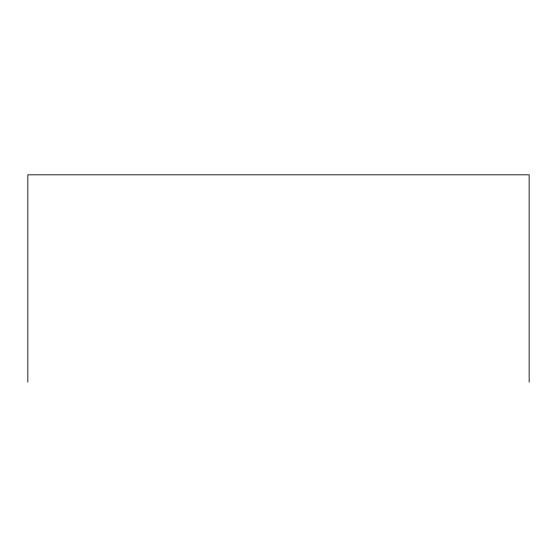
<?xml version="1.0" encoding="UTF-8"?>
<svg xmlns="http://www.w3.org/2000/svg" width="557" height="557" viewBox="0 0 557 557"><rect width="100%" height="100%" fill="white"/><g stroke="black" fill="none" stroke-linecap="round" stroke-linejoin="round"><path stroke-width="0.84" d="M529.15 382.179L529.15 174.821L27.85 174.821L27.85 382.179"/></g></svg>
